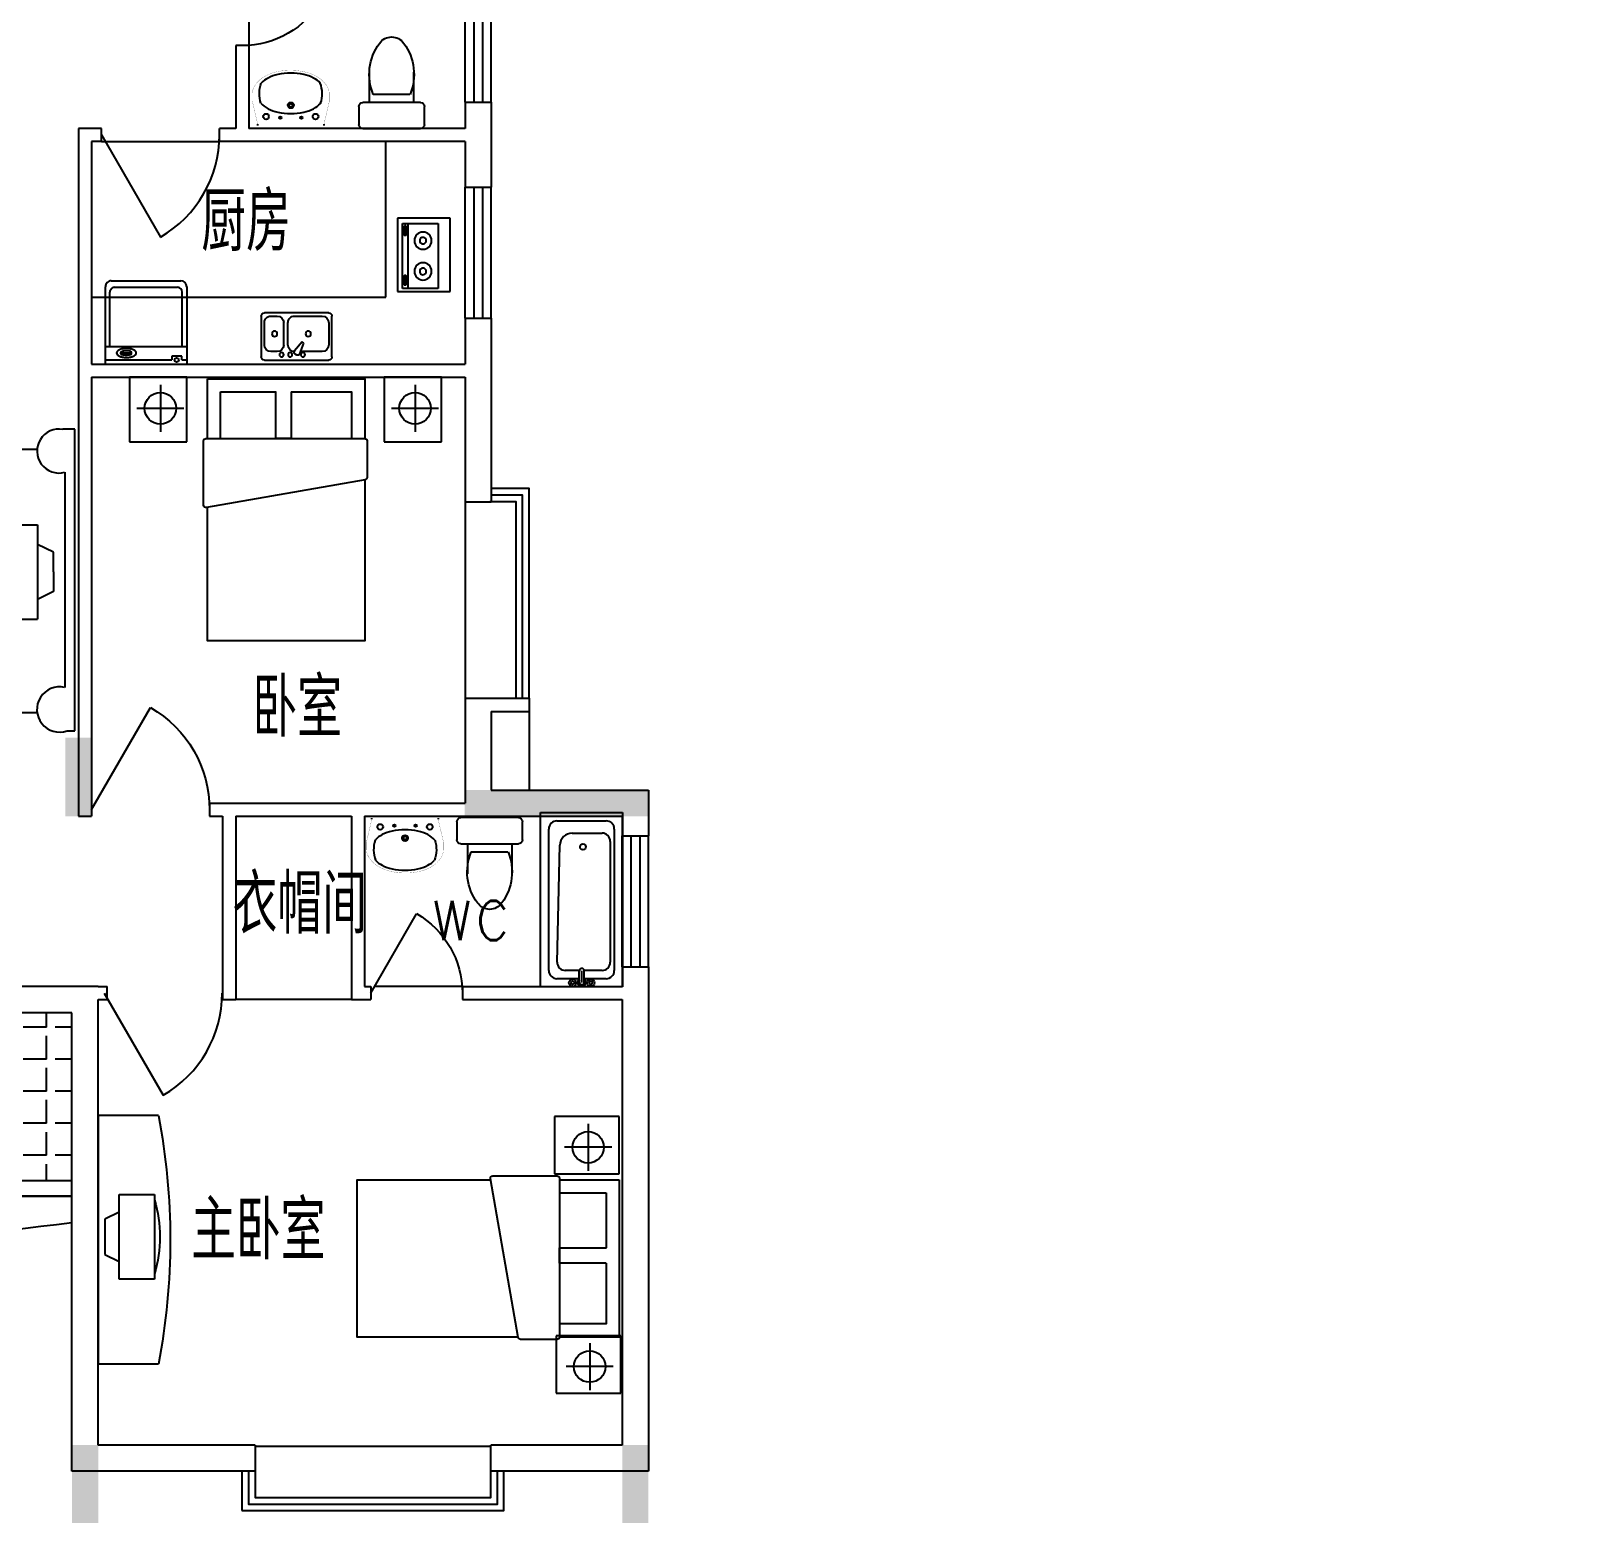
# Model space of a CAD drawing. Header units: millimetres. Extents: x 1384 to 55885, y 627 to 50798.
# Drawn here: x 25449 to 37340, y 12266 to 23582 of the extents above; entities that cross this region are included whole.
import ezdxf
from ezdxf.enums import TextEntityAlignment as Align

# ---------------------------------------------------------------- set-up
doc = ezdxf.new("R2010")
doc.units = ezdxf.units.MM
for name, color, linetype in [('2D', 7, 'Continuous'), ('AXIS', 3, 'Continuous'), ('COLUMN', 7, 'Continuous'), ('F', 12, 'Continuous'), ('JIAJU', 30, 'Continuous'), ('PUB_TEXT', 7, 'Continuous'), ('TOILET', 7, 'Continuous'), ('WALL', 4, 'Continuous'), ('WD', 4, 'Continuous'), ('WINDOW', 5, 'Continuous'), ('WINDOW_TEXT', 7, 'Continuous')]:
    doc.layers.add(name, color=color, linetype=linetype)
doc.styles.add('_XC92', font='txt.shx', dxfattribs={"width": 0.8, "bigfont": 'xc92.shx'})
doc.styles.add('ATT', font='TXT')
doc.styles.add('DIM_FONT', font='SIMPLEX.shx', dxfattribs={"width": 0.8})
doc.styles.add('SIMPLEX', font='SIMPLEX.SHX')
doc.styles.get("Standard").update_dxf_attribs({"font": 'arial.ttf'})
doc.dimstyles.new('AXIS180', dxfattribs={"dimscale": 1.8, "dimtxt": 300, "dimasz": 1, "dimexe": 250, "dimexo": 300, "dimgap": 150, "dimtad": 1, "dimdec": 0, "dimdsep": 46, "dimtxsty": 'DIM_FONT', "dimblk": '_DIMX', "dimcen": 2.5, "dimse1": 1, "dimse2": 1, "dimclrt": 7, "dimadec": 0, "dimazin": 0, "dimtfac": 1, "dimtdec": 0, "dimtix": 1, "dimtmove": 2, "dimatfit": 3, "dimldrblk": '_DIMX', "dimfxl": 1, "dimtolj": 1, "dimtzin": 0, "dimarcsym": 0})

# ---------------------------------------------------------------- blocks, each defined once
blk = doc.blocks.new('_DIMX')
at = {"const_width": 50}
blk.add_lwpolyline([(-70, -70), (70, 70)], dxfattribs=at)
blk = doc.blocks.new('*D94')
at = {"layer": 'AXIS', "color": 0, "lineweight": -2, "transparency": 16777216}
blk.add_line((39786, 25789), (39786, 20992), dxfattribs=at)
at = {"layer": 'DEFPOINTS', "color": 0, "transparency": 16777216}
for p in [(35826, 25791), (35826, 20991), (39786, 20991)]:
    blk.add_point(p, dxfattribs=at)
at = {"layer": 'AXIS', "color": 0, "lineweight": -2, "transparency": 16777216, "xscale": 1.8, "yscale": 1.8, "zscale": 1.8}
for p, rotation in [((39786, 25791), 90), ((39786, 20991), 270)]:
    blk.add_blockref('_DIMX', p, dxfattribs=dict(at, rotation=rotation))
at = {"layer": 'AXIS', "color": 7, "transparency": 16777216, "insert": (39246, 23391), "char_height": 540, "attachment_point": 5, "rotation": 90, "style": 'DIM_FONT'}
blk.add_mtext('\\A1;4800', dxfattribs=at)
blk = doc.blocks.new('*D95')
at = {"layer": 'AXIS', "color": 0, "lineweight": -2, "transparency": 16777216}
blk.add_line((39786, 20989), (39786, 17692), dxfattribs=at)
at = {"layer": 'DEFPOINTS', "color": 0, "transparency": 16777216}
for p in [(35826, 20991), (35826, 17691), (39786, 17691)]:
    blk.add_point(p, dxfattribs=at)
at = {"layer": 'AXIS', "color": 0, "lineweight": -2, "transparency": 16777216, "xscale": 1.8, "yscale": 1.8, "zscale": 1.8}
for p, rotation in [((39786, 20991), 90), ((39786, 17691), 270)]:
    blk.add_blockref('_DIMX', p, dxfattribs=dict(at, rotation=rotation))
at = {"layer": 'AXIS', "color": 7, "transparency": 16777216, "insert": (39246, 19341), "char_height": 540, "attachment_point": 5, "rotation": 90, "style": 'DIM_FONT'}
blk.add_mtext('\\A1;3300', dxfattribs=at)
blk = doc.blocks.new('*D96')
at = {"layer": 'AXIS', "color": 0, "lineweight": -2, "transparency": 16777216}
blk.add_line((39786, 17689), (39786, 12692), dxfattribs=at)
at = {"layer": 'DEFPOINTS', "color": 0, "transparency": 16777216}
for p in [(35826, 17691), (35826, 12691), (39786, 12691)]:
    blk.add_point(p, dxfattribs=at)
at = {"layer": 'AXIS', "color": 0, "lineweight": -2, "transparency": 16777216, "xscale": 1.8, "yscale": 1.8, "zscale": 1.8}
for p, rotation in [((39786, 17691), 90), ((39786, 12691), 270)]:
    blk.add_blockref('_DIMX', p, dxfattribs=dict(at, rotation=rotation))
at = {"layer": 'AXIS', "color": 7, "transparency": 16777216, "insert": (39246, 15191), "char_height": 540, "attachment_point": 5, "rotation": 90, "style": 'DIM_FONT'}
blk.add_mtext('\\A1;5000', dxfattribs=at)
blk = doc.blocks.new('*D97')
at = {"layer": 'AXIS', "color": 0, "lineweight": -2, "transparency": 16777216}
blk.add_line((41226, 43789), (41226, 12692), dxfattribs=at)
at = {"layer": 'DEFPOINTS', "color": 0, "transparency": 16777216}
for p in [(35826, 43791), (35826, 12691), (41226, 12691)]:
    blk.add_point(p, dxfattribs=at)
at = {"layer": 'AXIS', "color": 0, "lineweight": -2, "transparency": 16777216, "xscale": 1.8, "yscale": 1.8, "zscale": 1.8}
for p, rotation in [((41226, 43791), 90), ((41226, 12691), 270)]:
    blk.add_blockref('_DIMX', p, dxfattribs=dict(at, rotation=rotation))
at = {"layer": 'AXIS', "color": 7, "transparency": 16777216, "insert": (40686, 28241), "char_height": 540, "attachment_point": 5, "rotation": 90, "style": 'DIM_FONT'}
blk.add_mtext('\\A1;31100', dxfattribs=at)
blk = doc.blocks.new('_DBLK')
blk.add_line((-0.5, 0), (0, -0.866))
blk.add_arc((-0.5, 0), 1, 300, 0)
at = {"style": 'SIMPLEX', "flags": 9}
blk.add_attdef('A', text='', height=1, dxfattribs=at).set_placement((0, 1.5), align=Align.MIDDLE)
blk = doc.blocks.new('11PTVN02')
at = {"color": 0, "linetype": 'ByBlock'}
for p, q in [((14, 24), (4, 24)), ((4, 24), (4, 0)), ((14, 0), (14, 24)), ((0, 17), (4, 19)), ((0, 12), (0, 17)), ((0, 12), (0, 7)), ((0, 7), (4, 5)), ((14, 0), (4, 0))]:
    blk.add_line(p, q, dxfattribs=at)
blk.add_arc((-21.5, 12), 37, 343.6295, 16.3705, dxfattribs=at)
at = {"color": 0, "linetype": 'ByBlock', "style": 'ATT'}
for tag, p, flags in [('ITEM', (1, -12), 3), ('ROOM_NUMBER', (1, -20), 1), ('WIDTH', (1, -29), 3), ('DEPTH', (1, -38), 3)]:
    blk.add_attdef(tag, p, '', height=6, dxfattribs=dict(at, flags=flags))
blk = doc.blocks.new('-TV')
at = {"xscale": 25, "yscale": 25, "zscale": 25}
blk.add_blockref('11PTVN02', (-0.7, -0.7), dxfattribs=at)
blk = doc.blocks.new('-TVG')
at = {"layer": 'F'}
for p, q in [((-21, -78), (-112, -78)), ((-21, -2380), (-21, -78)), ((-540, -231), (-305, -231)), ((-99, -406), (-99, -2049)), ((-436, -1216), (-756, -1085)), ((-1056, -1666), (-436, -1216)), ((-548, -2239), (-305, -2239)), ((-81, -2380), (-21, -2380))]:
    blk.add_line(p, q, dxfattribs=at)
for centre, radius, start, end in [((-142, -244), 168, 79.82, 284.7458), ((860, -1239), 1721, 144.4733, 215.5267), ((-138, -2217), 173, 77.0294, 289.1907)]:
    blk.add_arc(centre, radius, start, end, dxfattribs=at)
at = {"layer": 'F', "xscale": -1.2, "yscale": 1.2, "zscale": 1.2}
blk.add_blockref('-TV', (-186, -1526), dxfattribs=at)
blk = doc.blocks.new('_WBLK')
for p, q in [((-0.5, 0.5), (0.5, 0.5)), ((0.5, 0.167), (-0.5, 0.167)), ((0.5, -0.167), (-0.5, -0.167)), ((-0.5, -0.5), (0.5, -0.5))]:
    blk.add_line(p, q)
at = {"layer": 'WINDOW_TEXT', "style": 'SIMPLEX', "flags": 9}
blk.add_attdef('A', text='', height=1, dxfattribs=at).set_placement((0, 1.5), align=Align.MIDDLE)
blk = doc.blocks.new('A$C51631F25')
at = {"layer": '2D', "color": 30}
for p, q in [((100, 667), (456, 667)), ((456, 667), (456, 550)), ((456, 550), (97, 550))]:
    blk.add_line(p, q, dxfattribs=at)
for points in [[(0, 30), (0, 1230), (456, 1230)], [(770, 1230), (2000, 1230), (2000, 30), (981, 30)], [(100, 667), (100, 1130), (456, 1130)], [(100, 130), (100, 550)], [(456, 130), (100, 130)], [(456, 30), (0, 30)]]:
    blk.add_lwpolyline(points, dxfattribs=at)
blk.add_lwpolyline([(456, 18), (456, 1229, -0.414214), (474, 1248), (752, 1248, -0.364216), (770, 1233), (983, 21, -0.466043), (965, 0), (474, 0, -0.414214)], format="xyb", close=True, dxfattribs=at)
blk = doc.blocks.new('-TD')
at = {"color": 0}
for p, q in [((0, -90), (0, 90)), ((-90, 0), (90, 0))]:
    blk.add_line(p, q, dxfattribs=at)
blk.add_circle((0, 0), 60)
blk = doc.blocks.new('-CG')
at = {"layer": 'F'}
for p, q in [((322, 351), (-172, 351)), ((-172, 351), (-172, -87)), ((322, -87), (322, 351)), ((-172, -87), (322, -87))]:
    blk.add_line(p, q, dxfattribs=at)
at = {"layer": 'F', "xscale": 2, "yscale": 2, "zscale": 2}
blk.add_blockref('-TD', (65, 149), dxfattribs=at)
blk = doc.blocks.new('M_E29JIV')
at = {"color": 0, "linetype": 'ByBlock'}
for p, q in [((0, -307), (0, 307)), ((31, 338), (419, 338)), ((358, 307), (143, 307)), ((450, 307), (450, -307)), ((82, 245), (82, 40)), ((419, -20), (419, 245)), ((48, 2), (57, -12)), ((59, 31), (163, 70)), ((173, 53), (87, -18)), ((163, 70), (173, 53)), ((143, -82), (358, -82)), ((358, -123), (143, -123)), ((82, -184), (82, -245)), ((419, -245), (419, -184)), ((419, -338), (31, -338)), ((143, -307), (358, -307))]:
    blk.add_line(p, q, dxfattribs=at)
for centre, radius in [((51, 61), 20.5), ((251, 112), 25.6), ((51, -61), 20.5), ((51, -143), 20.5), ((251, -210), 25.6)]:
    blk.add_circle(centre, radius, dxfattribs=at)
for centre, radius, start, end in [((31, 307), 30.7, 90, 180), ((143, 245), 61.4, 90, 180), ((358, 245), 61.4, 0, 90), ((419, 307), 30.7, 0, 90), ((66, 12), 20.5, 110.5377, 210), ((74, -2), 20.5, 210, 309.4623), ((143, -20), 61.4, 180, 270), ((143, -184), 61.4, 90, 180), ((358, -20), 61.4, 270, 0), ((358, -184), 61.4, 0, 90), ((143, -245), 61.4, 180, 270), ((358, -245), 61.4, 270, 0), ((31, -307), 30.7, 180, 270), ((419, -307), 30.7, 270, 0)]:
    blk.add_arc(centre, radius, start, end, dxfattribs=at)
at = {"style": 'DIM_FONT', "width": 0.8, "flags": 9}
for tag in ['XSIZE', 'YSIZE']:
    blk.add_attdef(tag, (0, 0), '', height=0.5, dxfattribs=at)
blk = doc.blocks.new('U_B12XQY')
for p, q in [((-340, 275), (360, 275)), ((-340, -225), (-340, 275)), ((309, 162), (-314, 162)), ((-314, 162), (-314, -180)), ((309, -180), (309, 162)), ((360, 275), (360, -225)), ((-314, -125), (309, -125)), ((-281, -147), (-281, -159)), ((-189, -148), (-189, -159)), ((192, -147), (192, -159)), ((284, -148), (284, -159)), ((360, -225), (-340, -225)), ((-314, -180), (309, -180)), ((-206, -156), (-271, -156)), ((-271, -156), (-271, -173)), ((-271, -173), (-206, -173)), ((-206, -173), (-206, -156)), ((202, -156), (202, -173)), ((267, -156), (202, -156)), ((202, -173), (267, -173)), ((267, -173), (267, -156))]:
    blk.add_line(p, q)
for centre, radius in [((-149, 17), 82.5), ((-149, 17), 31.6), ((144, 17), 82.5), ((144, 17), 31.6)]:
    blk.add_circle(centre, radius)
for centre, radius, start, end in [((-277, -148), 4.03, 121.9106, 180), ((-277, -148), 4.03, 180, 197.9454), ((-257, -180), 41.3, 104.4631, 121.9106), ((-244, -231), 94.4, 96.0983, 104.4631), ((-244, -242), 94.4, 96.0983, 104.4631), ((-235, -314), 177, 90, 96.0983), ((-235, -324), 177, 90, 96.0983), ((-235, -314), 177, 83.9017, 90), ((-235, -324), 177, 83.9017, 90), ((-226, -231), 94.4, 75.5369, 83.9017), ((-226, -242), 94.4, 75.5369, 83.9017), ((-213, -180), 41.3, 58.0894, 75.5369), ((-193, -148), 4.03, 0, 58.0894), ((196, -148), 4.03, 121.9106, 180), ((196, -148), 4.03, 180, 197.9454), ((216, -180), 41.3, 104.4631, 121.9106), ((229, -231), 94.4, 96.0983, 104.4631), ((229, -242), 94.4, 96.0983, 104.4631), ((238, -314), 177, 90, 96.0983), ((238, -324), 177, 90, 96.0983), ((238, -314), 177, 83.9017, 90), ((238, -324), 177, 83.9017, 90), ((247, -231), 94.4, 75.5369, 83.9017), ((247, -242), 94.4, 75.5369, 83.9017), ((260, -180), 41.3, 58.0894, 75.5369), ((280, -148), 4.03, 0, 58.0894), ((-277, -159), 4.03, 121.9106, 180), ((-277, -159), 4.03, 180, 238.0894), ((-257, -190), 41.3, 104.4631, 121.9106), ((-257, -127), 41.3, 238.0894, 251.0845), ((-226, -76), 94.4, 282.4611, 284.4631), ((-213, -190), 41.3, 58.0894, 75.5369), ((-213, -127), 41.3, 284.4631, 301.9106), ((-193, -159), 4.03, 0, 58.0894), ((-193, -159), 4.03, 301.9106, 360), ((196, -159), 4.03, 121.9106, 180), ((196, -159), 4.03, 180, 238.0894), ((216, -190), 41.3, 104.4631, 121.9106), ((216, -127), 41.3, 238.0894, 251.0845), ((247, -76), 94.4, 282.4611, 284.4631), ((260, -190), 41.3, 58.0894, 75.5369), ((260, -127), 41.3, 284.4631, 301.9106), ((280, -159), 4.03, 0, 58.0894), ((280, -159), 4.03, 301.9106, 360)]:
    blk.add_arc(centre, radius, start, end)
at = {"style": 'DIM_FONT', "width": 0.8, "flags": 9}
for tag in ['XSIZE', 'YSIZE']:
    blk.add_attdef(tag, (0, 0), '', height=0.5, dxfattribs=at)
blk = doc.blocks.new('XYJ')
at = {"layer": 'JIAJU'}
for p, q in [((0, 0), (-690, 0)), ((-647, -36), (-690, -36)), ((-647, -35), (-647, -66)), ((-647, -66), (-564, -66)), ((-564, -66), (-564, -35)), ((0, -36), (-564, -36)), ((-222, -87), (-222, -99)), ((-212, -96), (-212, -113)), ((-147, -96), (-212, -96)), ((-212, -113), (-147, -113)), ((-147, -113), (-147, -96)), ((-130, -88), (-130, -99)), ((-652, -144), (-652, -611)), ((-38, -144), (-38, -611)), ((-78, -651), (-612, -651))]:
    blk.add_line(p, q, dxfattribs=at)
at = {"layer": 'JIAJU', "linetype": 'Continuous'}
for p, q in [((-690, -656), (-690, 0)), ((0, 0), (0, -656)), ((-690, -145), (0, -145)), ((-50, -706), (-640, -706))]:
    blk.add_line(p, q, dxfattribs=at)
at = {"layer": 'JIAJU'}
blk.add_lwpolyline([(-262, -94, 0.185158), (-257, -107, 0.102042), (-237, -122, 0.060862), (-212, -130, 0.047173), (-179, -133, 0.047173), (-145, -130, 0.060862), (-120, -122, 0.102042), (-100, -107, 0.185158), (-95, -94, 0.185158), (-100, -82, 0.102042), (-120, -67, 0.060862), (-145, -59, 0.047173), (-179, -56, 0.047173), (-212, -59, 0.060862), (-237, -67, 0.102042), (-257, -82, 0.185158)], format="xyb", close=True, dxfattribs=at)
for points in [[(-130, -88, 0.259034), (-132, -85, 0.076276), (-144, -80, 0.036515), (-157, -77, 0.026615), (-176, -76, 0.026615), (-195, -77, 0.036515), (-208, -80, 0.076276), (-220, -85, 0.259034), (-222, -88, 0.078462), (-222, -89, 0.056762)], [(-130, -99, 0.259034), (-132, -95, 0.076276), (-144, -90, 0.036515), (-157, -88, 0.026615), (-176, -87, 0.026615), (-195, -88, 0.036515), (-208, -90, 0.076276), (-220, -95, 0.259034), (-222, -99, 0.259034), (-220, -102, 0.056762), (-212, -106, 0.036515)], [(-147, -108, 0.008736), (-144, -107, 0.076276), (-132, -102, 0.259034), (-130, -99, 0.259034)]]:
    blk.add_lwpolyline(points, format="xyb", dxfattribs=at)
blk.add_circle((-604, -35), 17.5, dxfattribs=at)
at = {"layer": 'JIAJU', "linetype": 'Continuous'}
for centre, start, end in [((-640, -656), 180, 270), ((-50, -656), 270, 0)]:
    blk.add_arc(centre, 50, start, end, dxfattribs=at)
at = {"layer": 'JIAJU'}
for centre, start, end in [((-612, -611), 180, 270), ((-78, -611), 270, 0)]:
    blk.add_arc(centre, 40, start, end, dxfattribs=at)
at = {"layer": 'JIAJU', "width": 0.8, "flags": 9}
for tag in ['XSIZE', 'YSIZE']:
    blk.add_attdef(tag, (-345, 0), '', height=0.5, dxfattribs=at)
blk = doc.blocks.new('M_E24TTP')
at = {"layer": 'TOILET', "color": 7}
for p, q in [((-170, 200), (-170, 430)), ((170, 200), (170, 430)), ((-140, 260), (140, 260)), ((-250, 30), (-250, 170)), ((-220, 200), (220, 200)), ((250, 170), (250, 30)), ((220, 0), (-220, 0))]:
    blk.add_line(p, q, dxfattribs=at)
for centre, radius, start, end in [((227, 413), 398, 143.3619, 202.5495), ((0, 590), 110, 33.4509, 146.5491), ((-227, 413), 398, 337.4505, 36.6381), ((-220, 170), 30, 90, 180), ((220, 170), 30, 0, 90), ((-220, 30), 30, 180, 270), ((220, 30), 30, 270, 0)]:
    blk.add_arc(centre, radius, start, end, dxfattribs=at)
at = {"style": 'DIM_FONT', "width": 0.8, "flags": 9}
for tag in ['XSIZE', 'YSIZE']:
    blk.add_attdef(tag, (0, 0), '', height=0.5, dxfattribs=at)
blk = doc.blocks.new('M_E11')
for p, q in [((-280, -10), (-280, 0)), ((280, 0), (280, -10)), ((-251, -189), (-251, -186)), ((-248, -183), (-250, -185))]:
    blk.add_line(p, q)
at = {"const_width": 1.5}
for points in [[(-280, 0), (280, 0)], [(-326, -200), (-280, -5)], [(326, -204), (280, -5)]]:
    blk.add_lwpolyline(points, dxfattribs=at)
for points in [[(253, -188, 0.098208), (193, -141, 0.066287), (110, -111, 0.052428), (0, -100, 0.052428), (-110, -111, 0.066287), (-193, -141, 0.093876), (-251, -186, 0.171377)], [(-250, -358, 0.091341), (-193, -401, 0.066287), (-110, -431, 0.052428), (0, -442, 0.052428), (110, -431, 0.066287), (193, -401, 0.091756), (250, -358, 0.171377)]]:
    blk.add_lwpolyline(points, format="xyb")
for points in [[(-326, -200, 0.008223), (-326, -204, 0.149285)], [(-326, -266, 0.149285), (-304, -337, 0.107079), (-231, -408, 0.075625), (-131, -450, 0.062436), (-1, -467, 0.062436), (130, -452, 0.075625), (230, -410, 0.107079), (304, -339, 0.149285), (326, -268, 0.005205), (326, -266, 0.086596)]]:
    blk.add_lwpolyline(points, format="xyb", dxfattribs=at)
at = {"const_width": 1.5, "flags": 128}
for points in [[(-326, -204), (-326, -268)], [(326, -204), (326, -268)]]:
    blk.add_lwpolyline(points, dxfattribs=at)
at = {"flags": 128}
for points in [[(-253, -188, 0.172546), (-250, -358, 0.726395)], [(253, -188, -0.172546), (250, -358, -0.726395)]]:
    blk.add_lwpolyline(points, format="xyb", dxfattribs=at)
for centre, radius in [((-210, -75), 24), ((-210, -75), 24), ((-210, -75), 24), ((-90, -65), 10), ((90, -65), 10), ((210, -75), 24), ((0, -170), 25), ((0, -170), 15)]:
    blk.add_circle(centre, radius)
blk.add_arc((-250, -186), 1, 131.3224, 180)
at = {"width": 0.8, "flags": 9}
for tag in ['XSIZE', 'YSIZE']:
    blk.add_attdef(tag, (0, 0), '', height=0.5, dxfattribs=at)
blk = doc.blocks.new('_C6QHT')
at = {"layer": 'JIAJU'}
for p, q in [((0, -460), (0, 0)), ((0, 0), (1900, 0)), ((1900, -460), (1900, 0)), ((738, -160), (792, -52)), ((792, -52), (1062, -52)), ((1062, -52), (1116, -160)), ((1251, -160), (603, -160)), ((603, -160), (603, -430)), ((1251, -430), (1251, -160)), ((603, -430), (1251, -430))]:
    blk.add_line(p, q, dxfattribs=at)
for centre, radius, start, end in [((950, 4500), 5050, 259.157, 280.843), ((927, 528), 999, 253.6295, 286.3705)]:
    blk.add_arc(centre, radius, start, end, dxfattribs=at)
at = {"style": 'DIM_FONT', "width": 0.8, "flags": 9}
for tag in ['XSIZE', 'YSIZE', 'ZSIZE']:
    blk.add_attdef(tag, (0, 0), '', height=0.5, dxfattribs=at)
for tag in ['XSIZE', 'YSIZE', 'ZSIZE']:
    blk.add_attdef(tag, (0, 0), '', height=0.5, rotation=270, dxfattribs=at)
blk = doc.blocks.new('A$C747D3C6A')
at = {"layer": 'JIAJU', "rotation": 90}
blk.add_blockref('_C6QHT', (0, 0), dxfattribs=at)
blk = doc.blocks.new('U_B14JRS')
for p, q in [((-1420, 680), (280, 680)), ((-1420, -120), (-1420, 680)), ((280, 680), (280, -120)), ((-1340, 303), (-1340, 520)), ((-1260, 600), (120, 600)), ((-1178, 518), (-37, 491)), ((200, 520), (200, 40)), ((-1260, 302), (-1260, 438)), ((80, 371), (80, 80)), ((-1377, 303), (-1265, 303)), ((-1377, 278), (-1265, 278)), ((-1377, 253), (-1265, 253)), ((-1340, 40), (-1340, 253)), ((-1260, 80), (-1260, 253)), ((0, 0), (-1180, 0)), ((280, -120), (-1420, -120)), ((120, -40), (-1260, -40))]:
    blk.add_line(p, q)
for centre, radius in [((-1380, 367), 35.5), ((-1380, 367), 15.5), ((-1380, 189), 35.5), ((-1380, 189), 15.5), ((-54, 266), 28.5)]:
    blk.add_circle(centre, radius)
for centre, radius, start, end in [((-1260, 520), 80, 90, 180), ((-1180, 438), 80, 88.6442, 180), ((-40, 371), 120, 0, 88.6442), ((120, 520), 80, 0, 90), ((-1377, 278), 40.6, 37.9622, 322.0378), ((-1377, 278), 30.6, 54.6762, 305.3238), ((-1371, 277), 26.3, 90, 295.9667), ((-1265, 278), 25, 270, 90), ((-1260, 40), 80, 180, 270), ((-1180, 80), 80, 180, 270), ((0, 80), 80, 270, 0), ((120, 40), 80, 270, 0)]:
    blk.add_arc(centre, radius, start, end)
at = {"style": 'DIM_FONT', "width": 0.8, "flags": 9}
for tag in ['XSIZE', 'YSIZE']:
    blk.add_attdef(tag, (0, 0), '', height=0.5, dxfattribs=at)

msp = doc.modelspace()

# ---------------------------------------------------------------- hatches: boundary and pattern name
at = {"layer": 'WD'}
h = msp.add_hatch(dxfattribs=at)
h.set_pattern_fill('ANGLE', color=5, scale=35, style=0)
h.set_pattern_definition([(180, (-91537.65, 96412.48), (0, 244.475), [177.8, -66.675]), (90, (-91537.65, 96412.48), (244.475, 1e-14), [177.8, -66.675])])
h.paths.add_polyline_path([(25761.1, 14810.6), (25761.1, 16090.6), (22061.1, 16090.6), (22061.1, 14810.6)])

# ---------------------------------------------------------------- linework, layer by layer
at = {"layer": 'COLUMN'}
for points in [[(25711.1, 17590.6), (25911.1, 17590.6), (25711.1, 18190.6), (25911.1, 18190.6)], [(28758.1, 17790.6), (28758.1, 17590.6), (30158.1, 17790.6), (30158.1, 17590.6)], [(25761.1, 12190.6), (25961.1, 12190.6), (25761.1, 12790.6), (25961.1, 12790.6)], [(29961.1, 12190.6), (30161.1, 12190.6), (29961.1, 12790.6), (30161.1, 12790.6)]]:
    msp.add_solid(points, dxfattribs=at)
at = {"layer": 'JIAJU'}
for p, q in [((28156, 21553.3), (28156, 22741.5)), ((25911.1, 21553.3), (28156, 21553.3))]:
    msp.add_line(p, q, dxfattribs=at)
at = {"layer": 'WALL'}
for p, q in [((27011.1, 23472), (27011.1, 22840.6)), ((27111.1, 23472), (27011.1, 23472)), ((27111.1, 23472), (27111.1, 22840.6)), ((28761.1, 23040.6), (28761.1, 22840.6)), ((28761.1, 23040.6), (28961.1, 23040.6)), ((28961.1, 23040.6), (28961.1, 22390.6)), ((25811.1, 22840.6), (25811.1, 17590.6)), ((25986.8, 22840.6), (25811.1, 22840.6)), ((25986.8, 22740.6), (25986.8, 22840.6)), ((27011.1, 22840.6), (26886.8, 22840.6)), ((26886.8, 22740.6), (26886.8, 22840.6)), ((28761.1, 22840.6), (27111.1, 22840.6)), ((25986.8, 22740.6), (25911.1, 22740.6)), ((25911.1, 22740.6), (25911.1, 21040.6)), ((28761.1, 22740.6), (26886.8, 22740.6)), ((28761.1, 22740.6), (28761.1, 22390.6)), ((28761.1, 22390.6), (28961.1, 22390.6)), ((28761.1, 21390.6), (28761.1, 21040.6)), ((28761.1, 21390.6), (28961.1, 21390.6)), ((28961.1, 21390.6), (28961.1, 19990.6)), ((25911.1, 21040.6), (28761.1, 21040.6)), ((25911.1, 20940.6), (25911.1, 17690.6)), ((25911.1, 20940.6), (28761.1, 20940.6)), ((28761.1, 20940.6), (28761.1, 19990.6)), ((28761.1, 19990.6), (28961.1, 19990.6)), ((28761.1, 18490.6), (29251.1, 18490.6)), ((28761.1, 18490.6), (28761.1, 17690.6)), ((29251.1, 18490.6), (29251.1, 18390.6)), ((28961.1, 18390.6), (29251.1, 18390.6)), ((28961.1, 18390.6), (28961.1, 17790.6)), ((28961.1, 17790.6), (30161.1, 17790.6)), ((30161.1, 17790.6), (30161.1, 17440.6)), ((25911.1, 17690.6), (25911.1, 17590.6)), ((26811.1, 17690.6), (28761.1, 17690.6)), ((26811.1, 17690.6), (26811.1, 17590.6)), ((25811.1, 17590.6), (25911.1, 17590.6)), ((26811.1, 17590.6), (26911.1, 17590.6)), ((26911.1, 17590.6), (26911.1, 16190.6)), ((27011.1, 17590.6), (27011.1, 16290.6)), ((27011.1, 17590.6), (27894.2, 17590.6)), ((27894.2, 17590.6), (27894.2, 16290.6)), ((27994.2, 17590.6), (28761.1, 17590.6)), ((27994.2, 17590.6), (27994.2, 16290.6)), ((28761.1, 17590.6), (29961.1, 17590.6)), ((29961.1, 17590.6), (29961.1, 17440.6)), ((29961.1, 17440.6), (30161.1, 17440.6)), ((29961.1, 16440.6), (29961.1, 16290.6)), ((29961.1, 16440.6), (30161.1, 16440.6)), ((30161.1, 16440.6), (30161.1, 12590.6)), ((25961.1, 16290.6), (25061.1, 16290.6)), ((25961.1, 16290.6), (26028.5, 16290.6)), ((26028.5, 16190.6), (26028.5, 16290.6)), ((27011.1, 16290.6), (27011.1, 16190.6)), ((27894.2, 16290.6), (27894.2, 16190.6)), ((27994.2, 16290.6), (28041.1, 16290.6)), ((28041.1, 16290.6), (28041.1, 16190.6)), ((28741.1, 16290.6), (29961.1, 16290.6)), ((28741.1, 16290.6), (28741.1, 16190.6)), ((25961.1, 16190.6), (26028.5, 16190.6)), ((25961.1, 12790.6), (25961.1, 16190.6)), ((26911.1, 16190.6), (27011.1, 16190.6)), ((27894.2, 16190.6), (28041.1, 16190.6)), ((28741.1, 16190.6), (29961.1, 16190.6)), ((29961.1, 16190.6), (29961.1, 12790.6)), ((25761.1, 16090.6), (25061.1, 16090.6)), ((25761.1, 12590.6), (25761.1, 16090.6)), ((27158.7, 12790.6), (25961.1, 12790.6)), ((27158.7, 12790.6), (27158.7, 12590.6)), ((29961.1, 12790.6), (28958.7, 12790.6)), ((28958.7, 12590.6), (28958.7, 12790.6)), ((27158.7, 12590.6), (25761.1, 12590.6)), ((30161.1, 12590.6), (28958.7, 12590.6))]:
    msp.add_line(p, q, dxfattribs=at)
at = {"layer": 'WINDOW'}
for p, q in [((27111.1, 24172), (27111.1, 23472)), ((25986.8, 22740.6), (26886.8, 22740.6)), ((28761.1, 19990.6), (28761.1, 18490.6)), ((29251.1, 18390.6), (29251.1, 17790.6)), ((28961.1, 17790.6), (29251.1, 17790.6)), ((28741.1, 16290.6), (28076.1, 16290.6)), ((27894.2, 16190.6), (27011.1, 16190.6)), ((22061.1, 14810.6), (25761.1, 14810.6)), ((18161.1, 14690.6), (25761.1, 14690.6)), ((25761.1, 14690.6), (21961.1, 14690.6)), ((27058.7, 12590.6), (27058.7, 12290.6)), ((27058.7, 12290.6), (27158.7, 12290.6))]:
    msp.add_line(p, q, dxfattribs=at)
for points in [[(29151.1, 18490.6), (29151.1, 19990.6), (28951.1, 19990.6)], [(29251.1, 18490.6), (29251.1, 19990.6), (29251.1, 20090.6), (28961.1, 20090.6)], [(29201.1, 18490.6), (29201.1, 20040.6), (28961.1, 20040.6)], [(28958.7, 12780.6), (27158.7, 12780.6)], [(27108.7, 12590.6), (27108.7, 12340.6), (29008.7, 12340.6), (29008.7, 12590.6)], [(27158.7, 12290.6), (28958.7, 12290.6), (29058.7, 12290.6), (29058.7, 12590.6)], [(27158.7, 12590.6), (27158.7, 12390.6), (28958.7, 12390.6), (28958.7, 12590.6)]]:
    msp.add_lwpolyline(points, dxfattribs=at)
msp.add_arc((21961.1, 43396.3), 29154.4, 262.51072, 277.48928, dxfattribs=at)

# ---------------------------------------------------------------- block references
at = {"layer": 'JIAJU', "xscale": -1}
msp.add_blockref('M_E24TTP', (28201.2, 22838.4), dxfattribs=at)
at = {"layer": 'JIAJU'}
for name, p, xscale, yscale, zscale, rotation in [('M_E11', (27431.4, 22863.3), 0.9, 0.9, 0.9, 180), ('U_B12XQY', (28426.8, 21868.2), -0.8, 0.8, 0.8, 270), ('XYJ', (26016.2, 21041.5), 0.9, 0.9, 0.9, 180), ('M_E29JIV', (27475.2, 21071.8), -0.8, 0.8, 0.8, 270), ('U_B14JRS', (29869.5, 17398.8), 0.7822351288888888, 0.7822351288888888, 0.7822351288888888, 90)]:
    msp.add_blockref(name, p, dxfattribs=dict(at, xscale=xscale, yscale=yscale, zscale=zscale, rotation=rotation))
for name, p, rotation in [('-CG', (26286.9, 20768.9), 270), ('A$C51631F25', (26765.9, 20928.9), 270), ('-CG', (28230.8, 20768.9), 270), ('-CG', (29766.1, 15212.7), 180), ('A$C51631F25', (29937.8, 14845.1), 180), ('-CG', (29777.7, 13539), 180)]:
    msp.add_blockref(name, p, dxfattribs=dict(at, rotation=rotation))
msp.add_blockref('-TVG', (25804.3, 20621.9), dxfattribs=at)
at = {"layer": 'JIAJU', "xscale": 0.9, "yscale": 0.9, "zscale": 0.9}
msp.add_blockref('M_E11', (28303.1, 17576.9), dxfattribs=at)
at = {"layer": 'JIAJU', "xscale": -1, "rotation": 180}
for name, p in [('M_E24TTP', (28949.1, 17579.8)), ('A$C747D3C6A', (25961.1, 15307.5))]:
    msp.add_blockref(name, p, dxfattribs=at)
at = {"layer": 'WINDOW'}
for name, p, xscale, yscale, zscale, rotation in [('_DBLK', (27061.1, 23822), -700, 700, 700, 90), ('_WBLK', (28861.1, 23540.6), -1000, 200, 1000, 270), ('_DBLK', (26436.8, 22790.6), -900, -900, 900, 180), ('_WBLK', (28861.1, 21890.6), -1000, 200, 1000, 270), ('_WBLK', (30061.1, 16940.6), -1000, 200, 1000, 270), ('_DBLK', (28391.1, 16240.6), -700, 700, 700, 180), ('_DBLK', (26457.7, 16240.6), -900, -900, 900, 180)]:
    msp.add_blockref(name, p, dxfattribs=dict(at, xscale=xscale, yscale=yscale, zscale=zscale, rotation=rotation))
at = {"layer": 'WINDOW', "xscale": 900, "yscale": -900, "zscale": 900}
msp.add_blockref('_DBLK', (26361.1, 17640.6), dxfattribs=at)

# ---------------------------------------------------------------- texts
at = {"layer": 'PUB_TEXT', "style": '_XC92', "width": 0.8}
for s, p in [('厨房', (26748.7, 21903.8)), ('卧室', (27138, 18195.4)), ('wc', (28492.4, 16643.5)), ('主卧室', (26669.9, 14204.6))]:
    msp.add_text(s, height=450, dxfattribs=at).set_placement(p)
msp.add_text('衣帽间', height=450, rotation=360, dxfattribs=at).set_placement((26987.1, 16694.1))

# ---------------------------------------------------------------- dimensions: what is measured, and where the dimension line sits
at = {"layer": 'AXIS'}
dim = msp.add_aligned_dim(p1=(35826.3, 43790.6), p2=(35826.3, 12690.6), distance=5400, dimstyle='AXIS180', dxfattribs=at)
dim.commit()
dim.dimension.update_dxf_attribs({"geometry": '*D97', "text_midpoint": (40686.3, 28240.6)})
for base, p1, p2, picture, middle in [((39786.3, 20990.6), (35826.3, 25790.6), (35826.3, 20990.6), '*D94', (39246.3, 23390.6)), ((39786.3, 17690.6), (35826.3, 20990.6), (35826.3, 17690.6), '*D95', (39246.3, 19340.6)), ((39786.3, 12690.6), (35826.3, 17690.6), (35826.3, 12690.6), '*D96', (39246.3, 15190.6))]:
    dim = msp.add_linear_dim(base=base, p1=p1, p2=p2, angle=270, dimstyle='AXIS180', dxfattribs=at)
    dim.commit()
    dim.dimension.update_dxf_attribs({"geometry": picture, "text_midpoint": middle})

doc.saveas('drawing.dxf')
